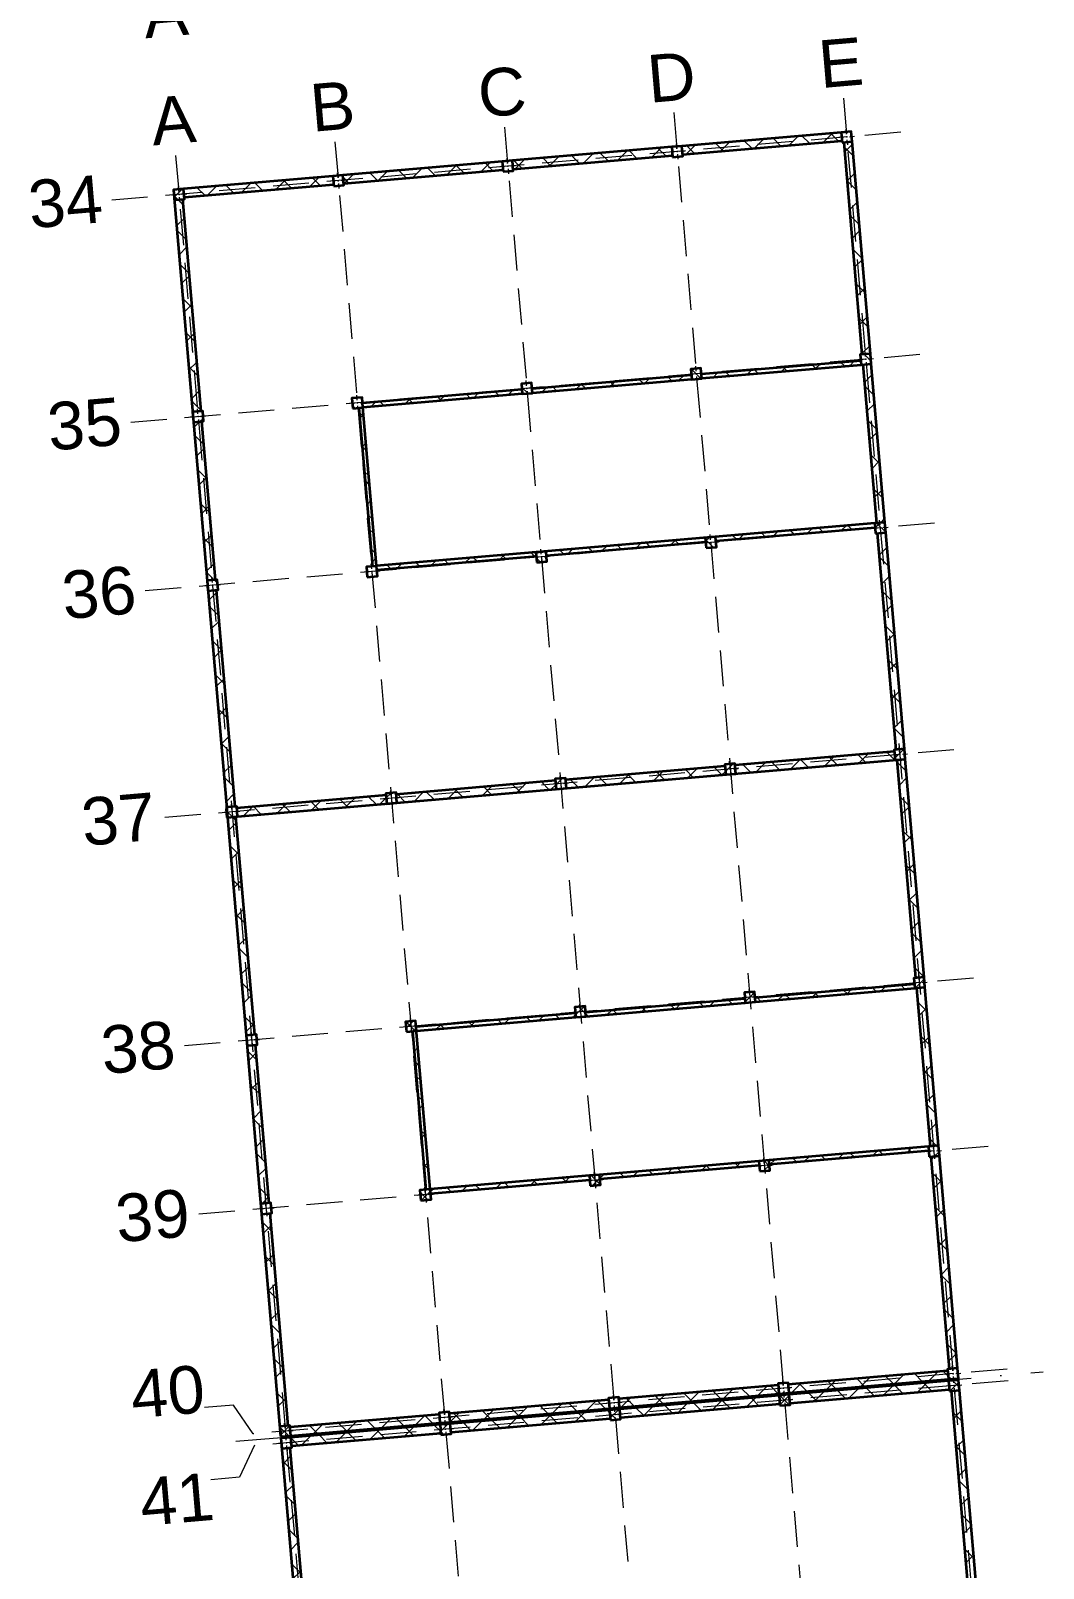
# Model space of a CAD drawing. Header units: millimetres. Extents: x 3404150 to 5321756, y 189673 to 670966.
# Drawn here: x 4231619 to 4261384, y 328280 to 373491 of the extents above; entities that cross this region are included whole.
import ezdxf

# ---------------------------------------------------------------- set-up
doc = ezdxf.new("R2010")
doc.units = ezdxf.units.MM
doc.header["$MEASUREMENT"] = 0
doc.linetypes.add('Dot & Dashed', pattern=[3351.388812, 1587.5, -881.944444, 0, -881.944368])
doc.linetypes.add('Hidden', pattern=[1587.5, 1058.333333, -529.166667])
for name, color, linetype, lineweight in [('Drawing & Figure_Pen_No__20', 1, 'Continuous', 0), ('New_Structural - Bearing_Pen_No__1', 7, 'Continuous', 13), ('New_Structural - Bearing_Pen_No__21', 7, 'Continuous', 35), ('New_Structural - Bearing_Pen_No__22', 8, 'Continuous', 35)]:
    doc.layers.add(name, color=color, linetype=linetype, lineweight=lineweight)
for name, color, linetype, lineweight, true_color in [('New_2D Drafting - General_Pen_No__68', 7, 'Continuous', 20, 0xfd4435), ('New_Drawing & Figure_Pen_No__61', 7, 'Continuous', 20, 0x6a6a6a), ('New_Structural - Bearing_Pen_No__102', 7, 'Continuous', 13, 0xcccccc), ('New_Structural - Bearing_Pen_No__161', 7, 'Continuous', 13, 0x6a6a6a)]:
    doc.layers.add(name, color=color, linetype=linetype, lineweight=lineweight, true_color=true_color)
doc.styles.add('GENERATED_STYLE_1', font='arial.ttf')
pattern_1 = [(45, (0, 0), (-459.61939, 459.61939), []), (135, (0, 0), (459.61939, 459.61939), [])]

msp = doc.modelspace()

# ---------------------------------------------------------------- hatches: boundary and pattern name
at = {"layer": 'New_Structural - Bearing_Pen_No__102', "linetype": 'Continuous', "lineweight": 13, "true_color": 0xcccccc}
h = msp.add_hatch(dxfattribs=at)
h.set_pattern_fill('CONCRETE_BLOCK', color=254, style=0, pattern_type=2)
h.set_pattern_definition(pattern_1)
h.paths.add_polyline_path([(4250760, 370101), (4250782, 369852), (4255464, 370254), (4255443, 370503)])
h = msp.add_hatch(dxfattribs=at)
h.set_pattern_fill('CONCRETE_BLOCK', color=254, style=0, pattern_type=2)
h.set_pattern_definition(pattern_1)
h.paths.add_polyline_path([(4250461, 370075), (4245779, 369673), (4245800, 369424), (4250483, 369826)])
h = msp.add_hatch(dxfattribs=at)
h.set_pattern_fill('CONCRETE_BLOCK', color=254, style=0, pattern_type=2)
h.set_pattern_definition(pattern_1)
h.paths.add_polyline_path([(4255768, 370230), (4255519, 370209), (4256055, 363971), (4256304, 363992)])
h = msp.add_hatch(dxfattribs=at)
h.set_pattern_fill('CONCRETE_BLOCK', color=254, style=0, pattern_type=2)
h.set_pattern_definition(pattern_1)
h.paths.add_polyline_path([(4245480, 369647), (4240797, 369245), (4240818, 368996), (4245501, 369398)])
h = msp.add_hatch(dxfattribs=at)
h.set_pattern_fill('CONCRETE_BLOCK', color=254, style=0, pattern_type=2)
h.set_pattern_definition(pattern_1)
h.paths.add_polyline_path([(4240498, 369219), (4236114, 368842), (4236136, 368593), (4240520, 368970)])
h = msp.add_hatch(dxfattribs=at)
h.set_pattern_fill('CONCRETE_BLOCK', color=254, style=0, pattern_type=2)
h.set_pattern_definition(pattern_1)
h.paths.add_polyline_path([(4235841, 368518), (4235837, 368568), (4237376, 350659), (4237625, 350680), (4237078, 357045), (4236829, 357024), (4236803, 357323), (4237052, 357344), (4236652, 362002), (4236403, 361981), (4236377, 362280), (4236626, 362301), (4236090, 368539)])
h = msp.add_hatch(dxfattribs=at)
h.set_pattern_fill('CONCRETE_BLOCK', color=254, style=0, pattern_type=2)
h.set_pattern_definition(pattern_1)
h.paths.add_polyline_path([(4256020, 363788), (4251337, 363390), (4251347, 363270), (4256030, 363669)])
h = msp.add_hatch(dxfattribs=at)
h.set_pattern_fill('CONCRETE_BLOCK', color=254, style=0, pattern_type=2)
h.set_pattern_definition(pattern_1)
h.paths.add_polyline_path([(4256329, 363693), (4256080, 363672), (4256481, 359014), (4256730, 359035)])
h = msp.add_hatch(dxfattribs=at)
h.set_pattern_fill('CONCRETE_BLOCK', color=254, style=0, pattern_type=2)
h.set_pattern_definition(pattern_1)
h.paths.add_polyline_path([(4246355, 362965), (4246365, 362846), (4251048, 363245), (4251038, 363364)])
h = msp.add_hatch(dxfattribs=at)
h.set_pattern_fill('CONCRETE_BLOCK', color=254, style=0, pattern_type=2)
h.set_pattern_definition(pattern_1)
h.paths.add_polyline_path([(4246056, 362940), (4241373, 362541), (4241383, 362422), (4246066, 362820)])
h = msp.add_hatch(dxfattribs=at)
h.set_pattern_fill('CONCRETE_BLOCK', color=254, style=0, pattern_type=2)
h.set_pattern_definition(pattern_1)
h.paths.add_polyline_path([(4241385, 362409), (4241265, 362399), (4241661, 357748), (4241781, 357758)])
h = msp.add_hatch(dxfattribs=at)
h.set_pattern_fill('CONCRETE_BLOCK', color=254, style=0, pattern_type=2)
h.set_pattern_definition(pattern_1)
h.paths.add_polyline_path([(4241373, 362541), (4241383, 362422), (4241383, 362422), (4241373, 362541)])
h = msp.add_hatch(dxfattribs=at)
h.set_pattern_fill('CONCRETE_BLOCK', color=254, style=0, pattern_type=2)
h.set_pattern_definition(pattern_1)
h.paths.add_polyline_path([(4251748, 358607), (4251758, 358488), (4256441, 358886), (4256431, 359006)])
h = msp.add_hatch(dxfattribs=at)
h.set_pattern_fill('CONCRETE_BLOCK', color=254, style=0, pattern_type=2)
h.set_pattern_definition(pattern_1)
h.paths.add_polyline_path([(4251748, 358607), (4241781, 357758), (4241781, 357751), (4241785, 357751), (4241794, 357639), (4246477, 358038), (4246468, 358153), (4246766, 358179), (4246776, 358063), (4251459, 358462), (4251449, 358582)])
h = msp.add_hatch(dxfattribs=at)
h.set_pattern_fill('CONCRETE_BLOCK', color=254, style=0, pattern_type=2)
h.set_pattern_definition(pattern_1)
h.paths.add_polyline_path([(4256755, 358736), (4256506, 358715), (4257053, 352350), (4257302, 352371)])
h = msp.add_hatch(dxfattribs=at)
h.set_pattern_fill('CONCRETE_BLOCK', color=254, style=0, pattern_type=2)
h.set_pattern_definition(pattern_1)
h.paths.add_polyline_path([(4241661, 357748), (4241662, 357740), (4241773, 357750), (4241781, 357758)])
h = msp.add_hatch(dxfattribs=at)
h.set_pattern_fill('CONCRETE_BLOCK', color=254, style=0, pattern_type=2)
h.set_pattern_definition(pattern_1)
h.paths.add_polyline_path([(4241773, 357750), (4241781, 357751), (4241781, 357758)])
h = msp.add_hatch(dxfattribs=at)
h.set_pattern_fill('CONCRETE_BLOCK', color=254, style=0, pattern_type=2)
h.set_pattern_definition(pattern_1)
h.paths.add_polyline_path([(4237679, 350634), (4237700, 350385), (4257314, 352071), (4257314, 352071), (4257029, 352046), (4257008, 352295), (4252325, 351893), (4252346, 351644), (4252048, 351618), (4252026, 351867), (4247343, 351465), (4247365, 351216), (4247066, 351190), (4247045, 351439), (4242362, 351037), (4242383, 350788), (4242084, 350762), (4242063, 351011)])
h = msp.add_hatch(dxfattribs=at)
h.set_pattern_fill('CONCRETE_BLOCK', color=254, style=0, pattern_type=2)
h.set_pattern_definition(pattern_1)
h.paths.add_polyline_path([(4257328, 352072), (4257079, 352051), (4257630, 345639), (4257879, 345661)])
h = msp.add_hatch(dxfattribs=at)
h.set_pattern_fill('CONCRETE_BLOCK', color=254, style=0, pattern_type=2)
h.set_pattern_definition(pattern_1)
h.paths.add_polyline_path([(4237380, 350609), (4237366, 350608), (4237387, 350358), (4237402, 350360)])
h = msp.add_hatch(dxfattribs=at)
h.set_pattern_fill('CONCRETE_BLOCK', color=254, style=0, pattern_type=2)
h.set_pattern_definition(pattern_1)
h.paths.add_polyline_path([(4237651, 350381), (4237402, 350360), (4238941, 332451), (4239190, 332472), (4238653, 338717), (4238404, 338695), (4238378, 338994), (4238627, 339016), (4238227, 343671), (4237978, 343649), (4237953, 343948), (4238202, 343970)])
h = msp.add_hatch(dxfattribs=at)
h.set_pattern_fill('CONCRETE_BLOCK', color=254, style=0, pattern_type=2)
h.set_pattern_definition(pattern_1)
h.paths.add_polyline_path([(4252913, 345053), (4252923, 344934), (4257606, 345336), (4257596, 345456)])
h = msp.add_hatch(dxfattribs=at)
h.set_pattern_fill('CONCRETE_BLOCK', color=254, style=0, pattern_type=2)
h.set_pattern_definition(pattern_1)
h.paths.add_polyline_path([(4247931, 344625), (4247941, 344506), (4252624, 344908), (4252614, 345028)])
h = msp.add_hatch(dxfattribs=at)
h.set_pattern_fill('CONCRETE_BLOCK', color=254, style=0, pattern_type=2)
h.set_pattern_definition(pattern_1)
h.paths.add_polyline_path([(4257656, 345340), (4258056, 340685), (4258305, 340707), (4257905, 345362)])
h = msp.add_hatch(dxfattribs=at)
h.set_pattern_fill('CONCRETE_BLOCK', color=254, style=0, pattern_type=2)
h.set_pattern_definition(pattern_1)
h.paths.add_polyline_path([(4242950, 344197), (4242960, 344078), (4247643, 344480), (4247632, 344599)])
h = msp.add_hatch(dxfattribs=at)
h.set_pattern_fill('CONCRETE_BLOCK', color=254, style=0, pattern_type=2)
h.set_pattern_definition(pattern_1)
h.paths.add_polyline_path([(4242960, 344078), (4242840, 344067), (4243237, 339412), (4243356, 339422)])
h = msp.add_hatch(dxfattribs=at)
h.set_pattern_fill('CONCRETE_BLOCK', color=254, style=0, pattern_type=2)
h.set_pattern_definition(pattern_1)
h.paths.add_polyline_path([(4242954, 344149), (4242954, 344149), (4242960, 344078)])
h = msp.add_hatch(dxfattribs=at)
h.set_pattern_fill('CONCRETE_BLOCK', color=254, style=0, pattern_type=2)
h.set_pattern_definition(pattern_1)
h.paths.add_polyline_path([(4258006, 340681), (4253323, 340279), (4253333, 340159), (4258016, 340561)])
h = msp.add_hatch(dxfattribs=at)
h.set_pattern_fill('CONCRETE_BLOCK', color=254, style=0, pattern_type=2)
h.set_pattern_definition(pattern_1)
h.paths.add_polyline_path([(4253024, 340253), (4248342, 339851), (4248352, 339731), (4253035, 340133)])
h = msp.add_hatch(dxfattribs=at)
h.set_pattern_fill('CONCRETE_BLOCK', color=254, style=0, pattern_type=2)
h.set_pattern_definition(pattern_1)
h.paths.add_polyline_path([(4258331, 340408), (4258081, 340386), (4258618, 334142), (4258867, 334163)])
h = msp.add_hatch(dxfattribs=at)
h.set_pattern_fill('CONCRETE_BLOCK', color=254, style=0, pattern_type=2)
h.set_pattern_definition(pattern_1)
h.paths.add_polyline_path([(4243360, 339422), (4243370, 339303), (4248053, 339705), (4248043, 339825)])
h = msp.add_hatch(dxfattribs=at)
h.set_pattern_fill('CONCRETE_BLOCK', color=254, style=0, pattern_type=2)
h.set_pattern_definition(pattern_1)
h.paths.add_polyline_path([(4248908, 333257), (4248930, 333008), (4253612, 333410), (4253591, 333659)])
h = msp.add_hatch(dxfattribs=at)
h.set_pattern_fill('CONCRETE_BLOCK', color=254, style=0, pattern_type=2)
h.set_pattern_definition(pattern_1)
h.paths.add_polyline_path([(4253890, 333685), (4253911, 333436), (4258594, 333839), (4258573, 334088)])
h = msp.add_hatch(dxfattribs=at)
h.set_pattern_fill('CONCRETE_BLOCK', color=254, style=0, pattern_type=2)
h.set_pattern_definition(pattern_1)
h.paths.add_polyline_path([(4258598, 333789), (4253915, 333386), (4253937, 333137), (4258620, 333540)])
h = msp.add_hatch(dxfattribs=at)
h.set_pattern_fill('CONCRETE_BLOCK', color=254, style=0, pattern_type=2)
h.set_pattern_definition(pattern_1)
h.paths.add_polyline_path([(4248609, 333231), (4243927, 332829), (4243948, 332580), (4248631, 332982)])
h = msp.add_hatch(dxfattribs=at)
h.set_pattern_fill('CONCRETE_BLOCK', color=254, style=0, pattern_type=2)
h.set_pattern_definition(pattern_1)
h.paths.add_polyline_path([(4248934, 332958), (4248955, 332709), (4253638, 333112), (4253617, 333361)])
h = msp.add_hatch(dxfattribs=at)
h.set_pattern_fill('CONCRETE_BLOCK', color=254, style=0, pattern_type=2)
h.set_pattern_definition(pattern_1)
h.paths.add_polyline_path([(4258923, 333515), (4258674, 333494), (4259210, 327257), (4259459, 327279), (4259484, 326980), (4259235, 326958), (4259621, 322475), (4259870, 322496), (4259895, 322197), (4259646, 322176), (4260198, 315759), (4260447, 315781), (4260451, 315731), (4260451, 315731)])
h = msp.add_hatch(dxfattribs=at)
h.set_pattern_fill('CONCRETE_BLOCK', color=254, style=0, pattern_type=2)
h.set_pattern_definition(pattern_1)
h.paths.add_polyline_path([(4243628, 332803), (4239244, 332427), (4239265, 332177), (4243649, 332554)])
h = msp.add_hatch(dxfattribs=at)
h.set_pattern_fill('CONCRETE_BLOCK', color=254, style=0, pattern_type=2)
h.set_pattern_definition(pattern_1)
h.paths.add_polyline_path([(4243952, 332530), (4243974, 332281), (4248656, 332683), (4248635, 332932)])
h = msp.add_hatch(dxfattribs=at)
h.set_pattern_fill('CONCRETE_BLOCK', color=254, style=0, pattern_type=2)
h.set_pattern_definition(pattern_1)
h.paths.add_polyline_path([(4238945, 332401), (4238966, 332152), (4238966, 332152), (4238945, 332401)])
h = msp.add_hatch(dxfattribs=at)
h.set_pattern_fill('CONCRETE_BLOCK', color=254, style=0, pattern_type=2)
h.set_pattern_definition(pattern_1)
h.paths.add_polyline_path([(4243653, 332504), (4239269, 332128), (4239291, 331879), (4243675, 332255)])
h = msp.add_hatch(dxfattribs=at)
h.set_pattern_fill('CONCRETE_BLOCK', color=254, style=0, pattern_type=2)
h.set_pattern_definition(pattern_1)
h.paths.add_polyline_path([(4238996, 331803), (4238992, 331853), (4240520, 314068), (4240769, 314090), (4240218, 320506), (4239969, 320485), (4239943, 320784), (4240192, 320805), (4239807, 325289), (4239558, 325267), (4239532, 325566), (4239781, 325588), (4239245, 331824)])
at = {"layer": 'New_Structural - Bearing_Pen_No__161', "linetype": 'Continuous', "lineweight": 13, "true_color": 0x6a6a6a}
h = msp.add_hatch(dxfattribs=at)
h.set_pattern_fill('CONCRETE_BLOCK', color=251, style=0, pattern_type=2)
h.set_pattern_definition(pattern_1)
h.paths.add_polyline_path([(4255469, 370204), (4255768, 370230), (4255742, 370529), (4255443, 370503)])
h = msp.add_hatch(dxfattribs=at)
h.set_pattern_fill('CONCRETE_BLOCK', color=251, style=0, pattern_type=2)
h.set_pattern_definition(pattern_1)
h.paths.add_polyline_path([(4250487, 369776), (4250786, 369802), (4250760, 370101), (4250461, 370075)])
h = msp.add_hatch(dxfattribs=at)
h.set_pattern_fill('CONCRETE_BLOCK', color=251, style=0, pattern_type=2)
h.set_pattern_definition(pattern_1)
h.paths.add_polyline_path([(4245505, 369348), (4245804, 369374), (4245779, 369673), (4245480, 369647)])
h = msp.add_hatch(dxfattribs=at)
h.set_pattern_fill('CONCRETE_BLOCK', color=251, style=0, pattern_type=2)
h.set_pattern_definition(pattern_1)
h.paths.add_polyline_path([(4240524, 368920), (4240823, 368946), (4240797, 369245), (4240498, 369219)])
h = msp.add_hatch(dxfattribs=at)
h.set_pattern_fill('CONCRETE_BLOCK', color=251, style=0, pattern_type=2)
h.set_pattern_definition(pattern_1)
h.paths.add_polyline_path([(4235841, 368518), (4236140, 368543), (4236114, 368842), (4235815, 368817)])
h = msp.add_hatch(dxfattribs=at)
h.set_pattern_fill('CONCRETE_BLOCK', color=251, style=0, pattern_type=2)
h.set_pattern_definition(pattern_1)
h.paths.add_polyline_path([(4256031, 363667), (4256329, 363693), (4256304, 363992), (4256005, 363966)])
h = msp.add_hatch(dxfattribs=at)
h.set_pattern_fill('CONCRETE_BLOCK', color=251, style=0, pattern_type=2)
h.set_pattern_definition(pattern_1)
h.paths.add_polyline_path([(4251049, 363239), (4251348, 363265), (4251322, 363564), (4251023, 363538)])
h = msp.add_hatch(dxfattribs=at)
h.set_pattern_fill('CONCRETE_BLOCK', color=251, style=0, pattern_type=2)
h.set_pattern_definition(pattern_1)
h.paths.add_polyline_path([(4246067, 362811), (4246366, 362837), (4246340, 363136), (4246042, 363110)])
h = msp.add_hatch(dxfattribs=at)
h.set_pattern_fill('CONCRETE_BLOCK', color=251, style=0, pattern_type=2)
h.set_pattern_definition(pattern_1)
h.paths.add_polyline_path([(4241086, 362383), (4241385, 362409), (4241359, 362708), (4241060, 362682)])
h = msp.add_hatch(dxfattribs=at)
h.set_pattern_fill('CONCRETE_BLOCK', color=251, style=0, pattern_type=2)
h.set_pattern_definition(pattern_1)
h.paths.add_polyline_path([(4236403, 361981), (4236702, 362006), (4236676, 362305), (4236377, 362280)])
h = msp.add_hatch(dxfattribs=at)
h.set_pattern_fill('CONCRETE_BLOCK', color=251, style=0, pattern_type=2)
h.set_pattern_definition(pattern_1)
h.paths.add_polyline_path([(4256457, 358711), (4256755, 358736), (4256730, 359035), (4256431, 359010)])
h = msp.add_hatch(dxfattribs=at)
h.set_pattern_fill('CONCRETE_BLOCK', color=251, style=0, pattern_type=2)
h.set_pattern_definition(pattern_1)
h.paths.add_polyline_path([(4251475, 358283), (4251774, 358308), (4251748, 358607), (4251449, 358582)])
h = msp.add_hatch(dxfattribs=at)
h.set_pattern_fill('CONCRETE_BLOCK', color=251, style=0, pattern_type=2)
h.set_pattern_definition(pattern_1)
h.paths.add_polyline_path([(4246493, 357855), (4246792, 357880), (4246766, 358179), (4246468, 358153)])
h = msp.add_hatch(dxfattribs=at)
h.set_pattern_fill('CONCRETE_BLOCK', color=251, style=0, pattern_type=2)
h.set_pattern_definition(pattern_1)
h.paths.add_polyline_path([(4241512, 357426), (4241810, 357452), (4241785, 357751), (4241486, 357725)])
h = msp.add_hatch(dxfattribs=at)
h.set_pattern_fill('CONCRETE_BLOCK', color=251, style=0, pattern_type=2)
h.set_pattern_definition(pattern_1)
h.paths.add_polyline_path([(4236829, 357024), (4237128, 357050), (4237102, 357349), (4236803, 357323)])
h = msp.add_hatch(dxfattribs=at)
h.set_pattern_fill('CONCRETE_BLOCK', color=251, style=0, pattern_type=2)
h.set_pattern_definition(pattern_1)
h.paths.add_polyline_path([(4257029, 352046), (4257328, 352072), (4257302, 352371), (4257004, 352345)])
h = msp.add_hatch(dxfattribs=at)
h.set_pattern_fill('CONCRETE_BLOCK', color=251, style=0, pattern_type=2)
h.set_pattern_definition(pattern_1)
h.paths.add_polyline_path([(4252048, 351618), (4252346, 351644), (4252321, 351943), (4252022, 351917)])
h = msp.add_hatch(dxfattribs=at)
h.set_pattern_fill('CONCRETE_BLOCK', color=251, style=0, pattern_type=2)
h.set_pattern_definition(pattern_1)
h.paths.add_polyline_path([(4247066, 351190), (4247365, 351216), (4247339, 351515), (4247040, 351489)])
h = msp.add_hatch(dxfattribs=at)
h.set_pattern_fill('CONCRETE_BLOCK', color=251, style=0, pattern_type=2)
h.set_pattern_definition(pattern_1)
h.paths.add_polyline_path([(4242084, 350762), (4242383, 350788), (4242358, 351087), (4242059, 351061)])
h = msp.add_hatch(dxfattribs=at)
h.set_pattern_fill('CONCRETE_BLOCK', color=251, style=0, pattern_type=2)
h.set_pattern_definition(pattern_1)
h.paths.add_polyline_path([(4237402, 350360), (4237700, 350385), (4237675, 350684), (4237376, 350659)])
h = msp.add_hatch(dxfattribs=at)
h.set_pattern_fill('CONCRETE_BLOCK', color=251, style=0, pattern_type=2)
h.set_pattern_definition(pattern_1)
h.paths.add_polyline_path([(4257606, 345336), (4257905, 345362), (4257879, 345661), (4257580, 345635)])
h = msp.add_hatch(dxfattribs=at)
h.set_pattern_fill('CONCRETE_BLOCK', color=251, style=0, pattern_type=2)
h.set_pattern_definition(pattern_1)
h.paths.add_polyline_path([(4252624, 344908), (4252923, 344934), (4252897, 345233), (4252599, 345207)])
h = msp.add_hatch(dxfattribs=at)
h.set_pattern_fill('CONCRETE_BLOCK', color=251, style=0, pattern_type=2)
h.set_pattern_definition(pattern_1)
h.paths.add_polyline_path([(4247643, 344480), (4247941, 344506), (4247916, 344805), (4247617, 344779)])
h = msp.add_hatch(dxfattribs=at)
h.set_pattern_fill('CONCRETE_BLOCK', color=251, style=0, pattern_type=2)
h.set_pattern_definition(pattern_1)
h.paths.add_polyline_path([(4242661, 344052), (4242960, 344078), (4242934, 344376), (4242635, 344351)])
h = msp.add_hatch(dxfattribs=at)
h.set_pattern_fill('CONCRETE_BLOCK', color=251, style=0, pattern_type=2)
h.set_pattern_definition(pattern_1)
h.paths.add_polyline_path([(4237978, 343649), (4238277, 343675), (4238251, 343974), (4237953, 343948)])
h = msp.add_hatch(dxfattribs=at)
h.set_pattern_fill('CONCRETE_BLOCK', color=251, style=0, pattern_type=2)
h.set_pattern_definition(pattern_1)
h.paths.add_polyline_path([(4258032, 340382), (4258331, 340408), (4258305, 340707), (4258006, 340681)])
h = msp.add_hatch(dxfattribs=at)
h.set_pattern_fill('CONCRETE_BLOCK', color=251, style=0, pattern_type=2)
h.set_pattern_definition(pattern_1)
h.paths.add_polyline_path([(4253050, 339954), (4253349, 339980), (4253323, 340279), (4253024, 340253)])
h = msp.add_hatch(dxfattribs=at)
h.set_pattern_fill('CONCRETE_BLOCK', color=251, style=0, pattern_type=2)
h.set_pattern_definition(pattern_1)
h.paths.add_polyline_path([(4248068, 339526), (4248367, 339552), (4248342, 339851), (4248043, 339825)])
h = msp.add_hatch(dxfattribs=at)
h.set_pattern_fill('CONCRETE_BLOCK', color=251, style=0, pattern_type=2)
h.set_pattern_definition(pattern_1)
h.paths.add_polyline_path([(4243087, 339098), (4243386, 339124), (4243360, 339422), (4243061, 339397)])
h = msp.add_hatch(dxfattribs=at)
h.set_pattern_fill('CONCRETE_BLOCK', color=251, style=0, pattern_type=2)
h.set_pattern_definition(pattern_1)
h.paths.add_polyline_path([(4238404, 338695), (4238703, 338721), (4238677, 339020), (4238378, 338994)])
h = msp.add_hatch(dxfattribs=at)
h.set_pattern_fill('CONCRETE_BLOCK', color=251, style=0, pattern_type=2)
h.set_pattern_definition(pattern_1)
h.paths.add_polyline_path([(4258594, 333839), (4258893, 333864), (4258867, 334163), (4258568, 334137)])
h = msp.add_hatch(dxfattribs=at)
h.set_pattern_fill('CONCRETE_BLOCK', color=251, style=0, pattern_type=2)
h.set_pattern_definition(pattern_1)
h.paths.add_polyline_path([(4253612, 333410), (4253911, 333436), (4253886, 333735), (4253587, 333709)])
h = msp.add_hatch(dxfattribs=at)
h.set_pattern_fill('CONCRETE_BLOCK', color=251, style=0, pattern_type=2)
h.set_pattern_definition(pattern_1)
h.paths.add_polyline_path([(4258624, 333490), (4258923, 333515), (4258897, 333814), (4258598, 333789)])
h = msp.add_hatch(dxfattribs=at)
h.set_pattern_fill('CONCRETE_BLOCK', color=251, style=0, pattern_type=2)
h.set_pattern_definition(pattern_1)
h.paths.add_polyline_path([(4248631, 332982), (4248930, 333008), (4248904, 333307), (4248605, 333281)])
h = msp.add_hatch(dxfattribs=at)
h.set_pattern_fill('CONCRETE_BLOCK', color=251, style=0, pattern_type=2)
h.set_pattern_definition(pattern_1)
h.paths.add_polyline_path([(4253642, 333062), (4253941, 333087), (4253915, 333386), (4253617, 333361)])
h = msp.add_hatch(dxfattribs=at)
h.set_pattern_fill('CONCRETE_BLOCK', color=251, style=0, pattern_type=2)
h.set_pattern_definition(pattern_1)
h.paths.add_polyline_path([(4243649, 332554), (4243948, 332580), (4243922, 332879), (4243623, 332853)])
h = msp.add_hatch(dxfattribs=at)
h.set_pattern_fill('CONCRETE_BLOCK', color=251, style=0, pattern_type=2)
h.set_pattern_definition(pattern_1)
h.paths.add_polyline_path([(4248661, 332634), (4248960, 332659), (4248934, 332958), (4248635, 332932)])
h = msp.add_hatch(dxfattribs=at)
h.set_pattern_fill('CONCRETE_BLOCK', color=251, style=0, pattern_type=2)
h.set_pattern_definition(pattern_1)
h.paths.add_polyline_path([(4238966, 332152), (4239265, 332177), (4239240, 332476), (4238941, 332451)])
h = msp.add_hatch(dxfattribs=at)
h.set_pattern_fill('CONCRETE_BLOCK', color=251, style=0, pattern_type=2)
h.set_pattern_definition(pattern_1)
h.paths.add_polyline_path([(4243679, 332205), (4243978, 332231), (4243952, 332530), (4243653, 332504)])
h = msp.add_hatch(dxfattribs=at)
h.set_pattern_fill('CONCRETE_BLOCK', color=251, style=0, pattern_type=2)
h.set_pattern_definition(pattern_1)
h.paths.add_polyline_path([(4238996, 331803), (4239295, 331829), (4239269, 332128), (4238971, 332102)])

# ---------------------------------------------------------------- linework, layer by layer
at = {"layer": 'New_2D Drafting - General_Pen_No__68', "color": 20, "linetype": 'Hidden', "lineweight": 20, "true_color": 0xfd4435}
for p, q in [((4255507, 371513), (4260310, 315619)), ((4250525, 371084), (4255329, 315190)), ((4257197, 370504), (4233677, 368482)), ((4245544, 370656), (4250347, 314762)), ((4240562, 370228), (4245365, 314334)), ((4235879, 369826), (4240683, 313932)), ((4235815, 368817), (4243290, 281841)), ((4257759, 363967), (4234238, 361945)), ((4258185, 359010), (4234664, 356989)), ((4258758, 352346), (4235237, 350324)), ((4259334, 345635), (4235814, 343614)), ((4259760, 340686), (4236239, 338665)), ((4260323, 334138), (4238159, 332233)), ((4260352, 333789), (4238189, 331884)), ((4237577, 333076), (4236726, 333003)), ((4238159, 332233), (4237577, 333076)), ((4238189, 331884), (4237759, 330954)), ((4237759, 330954), (4236908, 330880))]:
    msp.add_line(p, q, dxfattribs=at)
at = {"layer": 'New_Drawing & Figure_Pen_No__61', "color": 251, "linetype": 'Dot & Dashed', "lineweight": 20, "true_color": 0x6a6a6a, "flags": 128}
msp.add_lwpolyline([(4237645, 332013), (4238986, 332128), (4258895, 333839), (4261384, 334053)], dxfattribs=at)
at = {"layer": 'New_Structural - Bearing_Pen_No__1', "color": 7, "linetype": 'Continuous', "lineweight": 13}
for p, q in [((4255526, 370360), (4255376, 370347)), ((4255599, 370446), (4255586, 370596)), ((4255612, 370287), (4255625, 370138)), ((4255685, 370374), (4255835, 370386)), ((4250544, 369932), (4250395, 369919)), ((4250617, 370018), (4250604, 370168)), ((4250631, 369859), (4250643, 369710)), ((4250703, 369946), (4250853, 369958)), ((4245562, 369504), (4245413, 369491)), ((4245635, 369590), (4245622, 369740)), ((4245649, 369431), (4245662, 369281)), ((4245722, 369517), (4245871, 369530)), ((4240581, 369076), (4240431, 369063)), ((4240654, 369162), (4240641, 369312)), ((4240667, 369003), (4240680, 368853)), ((4240740, 369089), (4240890, 369102)), ((4235898, 368673), (4235749, 368660)), ((4235971, 368760), (4235958, 368909)), ((4235985, 368600), (4235997, 368451)), ((4236057, 368687), (4236207, 368700)), ((4256160, 363909), (4256147, 364059)), ((4251179, 363481), (4251166, 363631)), ((4256087, 363823), (4255938, 363810)), ((4256174, 363750), (4256187, 363601)), ((4256247, 363837), (4256396, 363849)), ((4246197, 363053), (4246184, 363203)), ((4251106, 363395), (4250956, 363382)), ((4251192, 363322), (4251205, 363173)), ((4251265, 363409), (4251415, 363421)), ((4241215, 362625), (4241203, 362775)), ((4246124, 362967), (4245975, 362954)), ((4246211, 362894), (4246224, 362744)), ((4246284, 362980), (4246433, 362993)), ((4236533, 362223), (4236520, 362372)), ((4236619, 362150), (4236769, 362163)), ((4241143, 362539), (4240993, 362526)), ((4241229, 362466), (4241242, 362316)), ((4241302, 362552), (4241451, 362565)), ((4236460, 362136), (4236310, 362123)), ((4236546, 362063), (4236559, 361914)), ((4256586, 358953), (4256573, 359102)), ((4251605, 358525), (4251592, 358674)), ((4256513, 358866), (4256364, 358853)), ((4256600, 358793), (4256613, 358644)), ((4256673, 358880), (4256822, 358893)), ((4246623, 358097), (4246610, 358246)), ((4251532, 358438), (4251382, 358425)), ((4251618, 358365), (4251631, 358216)), ((4251691, 358452), (4251841, 358465)), ((4241641, 357668), (4241628, 357818)), ((4246550, 358010), (4246401, 357997)), ((4246637, 357937), (4246650, 357788)), ((4246710, 358024), (4246859, 358036)), ((4236886, 357179), (4236736, 357167)), ((4236959, 357266), (4236946, 357415)), ((4237045, 357193), (4237195, 357206)), ((4241568, 357582), (4241419, 357569)), ((4241655, 357509), (4241668, 357360)), ((4241728, 357596), (4241877, 357608)), ((4236972, 357107), (4236985, 356957)), ((4257086, 352202), (4256937, 352189)), ((4257159, 352288), (4257146, 352438)), ((4257246, 352216), (4257395, 352228)), ((4252104, 351774), (4251955, 351761)), ((4252177, 351860), (4252164, 352010)), ((4252264, 351787), (4252413, 351800)), ((4257173, 352129), (4257186, 351980)), ((4247123, 351346), (4246973, 351333)), ((4247196, 351432), (4247183, 351582)), ((4247282, 351359), (4247432, 351372)), ((4252191, 351701), (4252204, 351551)), ((4242141, 350918), (4241992, 350905)), ((4242214, 351004), (4242201, 351154)), ((4242228, 350845), (4242241, 350695)), ((4242301, 350931), (4242450, 350944)), ((4247209, 351273), (4247222, 351123)), ((4237458, 350515), (4237309, 350502)), ((4237531, 350602), (4237518, 350751)), ((4237545, 350442), (4237558, 350293)), ((4237618, 350529), (4237767, 350542)), ((4257663, 345492), (4257513, 345479)), ((4257736, 345578), (4257723, 345728)), ((4257749, 345419), (4257762, 345269)), ((4257822, 345505), (4257972, 345518)), ((4252681, 345063), (4252532, 345051)), ((4252754, 345150), (4252741, 345299)), ((4252768, 344991), (4252781, 344841)), ((4252841, 345077), (4252990, 345090)), ((4247700, 344635), (4247550, 344623)), ((4247772, 344722), (4247760, 344871)), ((4247786, 344563), (4247799, 344413)), ((4247859, 344649), (4248008, 344662)), ((4242718, 344207), (4242568, 344194)), ((4242791, 344294), (4242778, 344443)), ((4242804, 344134), (4242817, 343985)), ((4242877, 344221), (4243027, 344234)), ((4238035, 343805), (4237886, 343792)), ((4238108, 343891), (4238095, 344041)), ((4238122, 343732), (4238135, 343583)), ((4238195, 343819), (4238344, 343831)), ((4258089, 340538), (4257939, 340525)), ((4258161, 340624), (4258149, 340774)), ((4258175, 340465), (4258188, 340315)), ((4258248, 340551), (4258397, 340564)), ((4253107, 340109), (4252957, 340097)), ((4253180, 340196), (4253167, 340345)), ((4253193, 340037), (4253206, 339887)), ((4253266, 340123), (4253416, 340136)), ((4248125, 339681), (4247976, 339669)), ((4248198, 339768), (4248185, 339917)), ((4248212, 339609), (4248225, 339459)), ((4248285, 339695), (4248434, 339708)), ((4238534, 338937), (4238521, 339087)), ((4243144, 339253), (4242994, 339240)), ((4243216, 339340), (4243204, 339489)), ((4243230, 339180), (4243243, 339031)), ((4243303, 339267), (4243452, 339280)), ((4238461, 338851), (4238311, 338838)), ((4238547, 338778), (4238560, 338629)), ((4238620, 338865), (4238770, 338877)), ((4258724, 334081), (4258711, 334230)), ((4253742, 333652), (4253729, 333802)), ((4258651, 333994), (4258501, 333981)), ((4258737, 333921), (4258750, 333772)), ((4258754, 333732), (4258741, 333881)), ((4258810, 334008), (4258960, 334021)), ((4258840, 333659), (4258990, 333672)), ((4248760, 333224), (4248748, 333374)), ((4253669, 333566), (4253520, 333553)), ((4253699, 333217), (4253550, 333204)), ((4253756, 333493), (4253769, 333344)), ((4253772, 333304), (4253759, 333453)), ((4253829, 333580), (4253978, 333592)), ((4253859, 333231), (4254008, 333244)), ((4258681, 333645), (4258531, 333632)), ((4258767, 333572), (4258780, 333423)), ((4243779, 332796), (4243766, 332946)), ((4248688, 333138), (4248538, 333125)), ((4248718, 332789), (4248568, 332776)), ((4248774, 333065), (4248787, 332915)), ((4248790, 332876), (4248778, 333025)), ((4248847, 333151), (4248996, 333164)), ((4248877, 332803), (4249026, 332816)), ((4253786, 333144), (4253799, 332995)), ((4239023, 332307), (4238874, 332294)), ((4239096, 332394), (4239083, 332543)), ((4239183, 332321), (4239332, 332334)), ((4243706, 332710), (4243556, 332697)), ((4243736, 332361), (4243586, 332348)), ((4243792, 332637), (4243805, 332487)), ((4243809, 332447), (4243796, 332597)), ((4243865, 332723), (4244015, 332736)), ((4243895, 332375), (4244045, 332387)), ((4248804, 332716), (4248817, 332567)), ((4239053, 331959), (4238904, 331946)), ((4239110, 332234), (4239123, 332085)), ((4239126, 332045), (4239113, 332195)), ((4239140, 331886), (4239153, 331736)), ((4239213, 331972), (4239362, 331985)), ((4243822, 332288), (4243835, 332139))]:
    msp.add_line(p, q, dxfattribs=at)
for p in [(4255605, 370367), (4250624, 369939), (4245642, 369511), (4240660, 369082), (4235978, 368680), (4256167, 363830), (4251185, 363402), (4246204, 362974), (4236539, 362143), (4241222, 362545), (4256593, 358873), (4251611, 358445), (4246630, 358017), (4236965, 357186), (4241648, 357589), (4257166, 352209), (4252184, 351781), (4247203, 351352), (4242221, 350924), (4237538, 350522), (4257742, 345498), (4252761, 345070), (4247779, 344642), (4242798, 344214), (4238115, 343812), (4258168, 340544), (4253187, 340116), (4248205, 339688), (4243223, 339260), (4238541, 338858), (4258731, 334001), (4253749, 333573), (4253779, 333224), (4258761, 333652), (4248767, 333145), (4248797, 332796), (4239103, 332314), (4243786, 332716), (4243816, 332368), (4239133, 331965)]:
    msp.add_point(p, dxfattribs=at)
at = {"layer": 'New_Structural - Bearing_Pen_No__21', "color": 7, "linetype": 'Continuous', "lineweight": 35}
for points in [[(4255469, 370204), (4255768, 370230), (4255742, 370529), (4255443, 370503)], [(4250487, 369776), (4250786, 369802), (4250760, 370101), (4250461, 370075)], [(4245505, 369348), (4245804, 369374), (4245779, 369673), (4245480, 369647)], [(4240524, 368920), (4240823, 368946), (4240797, 369245), (4240498, 369219)], [(4235841, 368518), (4236140, 368543), (4236114, 368842), (4235815, 368817)], [(4256031, 363667), (4256329, 363693), (4256304, 363992), (4256005, 363966)], [(4251049, 363239), (4251348, 363265), (4251322, 363564), (4251023, 363538)], [(4246067, 362811), (4246366, 362837), (4246340, 363136), (4246042, 363110)], [(4241086, 362383), (4241385, 362409), (4241359, 362708), (4241060, 362682)], [(4236403, 361981), (4236702, 362006), (4236676, 362305), (4236377, 362280)], [(4256457, 358711), (4256755, 358736), (4256730, 359035), (4256431, 359010)], [(4251475, 358283), (4251774, 358308), (4251748, 358607), (4251449, 358582)], [(4246493, 357855), (4246792, 357880), (4246766, 358179), (4246468, 358153)], [(4241512, 357426), (4241810, 357452), (4241785, 357751), (4241486, 357725)], [(4236829, 357024), (4237128, 357050), (4237102, 357349), (4236803, 357323)], [(4257029, 352046), (4257328, 352072), (4257302, 352371), (4257004, 352345)], [(4252048, 351618), (4252346, 351644), (4252321, 351943), (4252022, 351917)], [(4247066, 351190), (4247365, 351216), (4247339, 351515), (4247040, 351489)], [(4242084, 350762), (4242383, 350788), (4242358, 351087), (4242059, 351061)], [(4237402, 350360), (4237700, 350385), (4237675, 350684), (4237376, 350659)], [(4257606, 345336), (4257905, 345362), (4257879, 345661), (4257580, 345635)], [(4252624, 344908), (4252923, 344934), (4252897, 345233), (4252599, 345207)], [(4247643, 344480), (4247941, 344506), (4247916, 344805), (4247617, 344779)], [(4242661, 344052), (4242960, 344078), (4242934, 344376), (4242635, 344351)], [(4237978, 343649), (4238277, 343675), (4238251, 343974), (4237953, 343948)], [(4258032, 340382), (4258331, 340408), (4258305, 340707), (4258006, 340681)], [(4253050, 339954), (4253349, 339980), (4253323, 340279), (4253024, 340253)], [(4248068, 339526), (4248367, 339552), (4248342, 339851), (4248043, 339825)], [(4243087, 339098), (4243386, 339124), (4243360, 339422), (4243061, 339397)], [(4238404, 338695), (4238703, 338721), (4238677, 339020), (4238378, 338994)], [(4258594, 333839), (4258893, 333864), (4258867, 334163), (4258568, 334137)], [(4253612, 333410), (4253911, 333436), (4253886, 333735), (4253587, 333709)], [(4258624, 333490), (4258923, 333515), (4258897, 333814), (4258598, 333789)], [(4248631, 332982), (4248930, 333008), (4248904, 333307), (4248605, 333281)], [(4253642, 333062), (4253941, 333087), (4253915, 333386), (4253617, 333361)], [(4243649, 332554), (4243948, 332580), (4243922, 332879), (4243623, 332853)], [(4248661, 332634), (4248960, 332659), (4248934, 332958), (4248635, 332932)], [(4238966, 332152), (4239265, 332177), (4239240, 332476), (4238941, 332451)], [(4243679, 332205), (4243978, 332231), (4243952, 332530), (4243653, 332504)], [(4238996, 331803), (4239295, 331829), (4239269, 332128), (4238971, 332102)]]:
    msp.add_lwpolyline(points, close=True, dxfattribs=at)
at = {"layer": 'New_Structural - Bearing_Pen_No__22', "color": 8, "linetype": 'Continuous', "lineweight": 35}
for points in [[(4255443, 370503), (4250760, 370101)], [(4250461, 370075), (4245779, 369673)], [(4250782, 369852), (4255464, 370254)], [(4255519, 370209), (4256055, 363971)], [(4256304, 363992), (4255768, 370230)], [(4245480, 369647), (4240797, 369245)], [(4240818, 368996), (4245501, 369398)], [(4245800, 369424), (4250483, 369826)], [(4240498, 369219), (4236114, 368842)], [(4236136, 368593), (4240520, 368970)], [(4235815, 368817), (4235837, 368568)], [(4235837, 368568), (4237380, 350609)], [(4236626, 362301), (4236090, 368539)], [(4256020, 363788), (4251337, 363390)], [(4251347, 363270), (4256030, 363669)], [(4256020, 363788), (4256030, 363669)], [(4256080, 363672), (4256481, 359014)], [(4256730, 359035), (4256329, 363693)], [(4251038, 363364), (4246355, 362965)], [(4246365, 362846), (4251048, 363245)], [(4246056, 362940), (4241373, 362541)], [(4241383, 362422), (4246066, 362820)], [(4241265, 362399), (4241662, 357740)], [(4241781, 357758), (4241383, 362422)], [(4237052, 357344), (4236652, 362002)], [(4256431, 359006), (4241781, 357758)], [(4251758, 358488), (4256441, 358886)], [(4256506, 358715), (4257053, 352350)], [(4257302, 352371), (4256755, 358736)], [(4246776, 358063), (4251459, 358462)], [(4241794, 357639), (4246477, 358038)], [(4237625, 350680), (4237078, 357045)], [(4257008, 352295), (4252325, 351893)], [(4237700, 350385), (4257314, 352071)], [(4252026, 351867), (4247343, 351465)], [(4257079, 352051), (4257630, 345639)], [(4257879, 345661), (4257328, 352072)], [(4247045, 351439), (4242362, 351037)], [(4242063, 351011), (4237679, 350634)], [(4237380, 350609), (4237366, 350608)], [(4237366, 350608), (4237387, 350358)], [(4237387, 350358), (4237402, 350360)], [(4237402, 350360), (4238965, 332167)], [(4238202, 343970), (4237651, 350381)], [(4257596, 345456), (4252913, 345053)], [(4252614, 345028), (4247931, 344625)], [(4252923, 344934), (4257606, 345336)], [(4257656, 345340), (4258056, 340685)], [(4258305, 340707), (4257905, 345362)], [(4247632, 344599), (4242950, 344197)], [(4247941, 344506), (4252624, 344908)], [(4242840, 344067), (4243237, 339412)], [(4243356, 339422), (4242954, 344149)], [(4242960, 344078), (4247643, 344480)], [(4238627, 339016), (4238227, 343671)], [(4258006, 340681), (4253323, 340279)], [(4253333, 340159), (4258016, 340561)], [(4253024, 340253), (4248342, 339851)], [(4248352, 339731), (4253035, 340133)], [(4258081, 340386), (4258618, 334142)], [(4258867, 334163), (4258331, 340408)], [(4248043, 339825), (4243360, 339422)], [(4243370, 339303), (4248053, 339705)], [(4239190, 332472), (4238653, 338717)], [(4253591, 333659), (4248908, 333257)], [(4258573, 334088), (4253890, 333685)], [(4253911, 333436), (4258594, 333839)], [(4258598, 333789), (4253915, 333386)], [(4248609, 333231), (4243927, 332829)], [(4248930, 333008), (4253612, 333410)], [(4253617, 333361), (4248934, 332958)], [(4253937, 333137), (4258620, 333540)], [(4258674, 333494), (4259210, 327257)], [(4260473, 315482), (4258923, 333515)], [(4243628, 332803), (4239244, 332427)], [(4243948, 332580), (4248631, 332982)], [(4248635, 332932), (4243952, 332530)], [(4248955, 332709), (4253638, 333112)], [(4238945, 332401), (4238966, 332152)], [(4239265, 332177), (4243649, 332554)], [(4243653, 332504), (4239269, 332128)], [(4243974, 332281), (4248656, 332683)], [(4238971, 332102), (4240545, 313785)], [(4239291, 331879), (4243675, 332255)], [(4239781, 325588), (4239245, 331824)]]:
    msp.add_lwpolyline(points, dxfattribs=at)

# ---------------------------------------------------------------- texts
at = {"layer": 'Drawing & Figure_Pen_No__20', "color": 1, "linetype": 'Continuous', "lineweight": 0, "char_height": 1400, "attachment_point": 7, "rotation": 4.9118, "style": 'GENERATED_STYLE_1'}
for s, insert in [('\\A1;{\\pql;\\fArial|b0|i0|c0|p0;\\W1.000000;A}', (4234990, 373267)), ('\\A1;{\\pql;\\fArial|b0|i0|c0|p0;\\W1.000000;E}', (4254842, 371802)), ('\\A1;{\\pql;\\fArial|b0|i0|c0|p0;\\W1.000000;D}', (4249808, 371370)), ('\\A1;{\\pql;\\fArial|b0|i0|c0|p0;\\W1.000000;C}', (4244829, 370918)), ('\\A1;{\\pql;\\fArial|b0|i0|c0|p0;\\W1.000000;B}', (4239898, 370518)), ('\\A1;{\\pql;\\fArial|b0|i0|c0|p0;\\W1.000000;A}', (4235215, 370115)), ('\\A1;{\\pql;\\fArial|b0|i0|c0|p0;\\W1.000000;3\\fArial|b0|i0|c0|p0;\\W1.000000;4}', (4231614, 367658)), ('\\A1;{\\pql;\\fArial|b0|i0|c0|p0;\\W1.000000;3\\fArial|b0|i0|c0|p0;\\W1.000000;5}', (4232176, 361121)), ('\\A1;{\\pql;\\fArial|b0|i0|c0|p0;\\W1.000000;3\\fArial|b0|i0|c0|p0;\\W1.000000;6}', (4232602, 356165)), ('\\A1;{\\pql;\\fArial|b0|i0|c0|p0;\\W1.000000;3\\fArial|b0|i0|c0|p0;\\W1.000000;7}', (4233175, 349500)), ('\\A1;{\\pql;\\fArial|b0|i0|c0|p0;\\W1.000000;3\\fArial|b0|i0|c0|p0;\\W1.000000;8}', (4233751, 342790)), ('\\A1;{\\pql;\\fArial|b0|i0|c0|p0;\\W1.000000;3\\fArial|b0|i0|c0|p0;\\W1.000000;9}', (4234177, 337841)), ('\\A1;{\\pql;\\fArial|b0|i0|c0|p0;\\W1.000000;40}', (4234621, 332666)), ('\\A1;{\\pql;\\fArial|b0|i0|c0|p0;\\W1.000000;41}', (4234892, 329521))]:
    msp.add_mtext(s, dxfattribs=dict(at, insert=insert))

doc.saveas('drawing.dxf')
